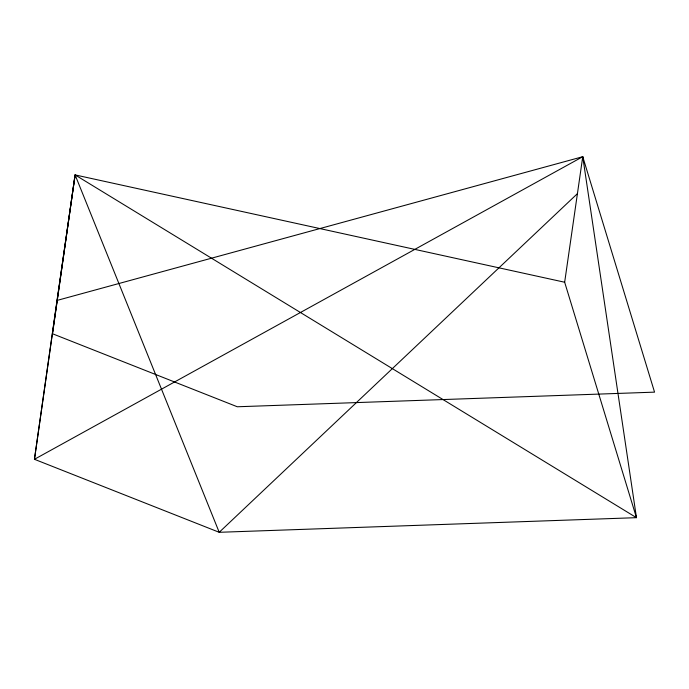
<?xml version="1.0" encoding="UTF-8"?>
<svg xmlns="http://www.w3.org/2000/svg" width="689" height="689" viewBox="0 0 689 689"><rect width="100%" height="100%" fill="white"/><g stroke="black" fill="none" stroke-linecap="round" stroke-linejoin="round"><path stroke-width="1.03" d="M57.015 300.438L34.45 459.296L219.214 532.296L636.464 517.672L582.748 156.704L57.015 300.438L75.101 174.911L564.661 282.232L636.464 517.672L75.101 174.911L34.45 459.296L582.748 156.704L654.55 392.144L237.3 406.768L52.536 333.769L75.101 174.911L219.214 532.296L577.425 193.652M564.661 282.232L582.748 156.704"/></g></svg>
